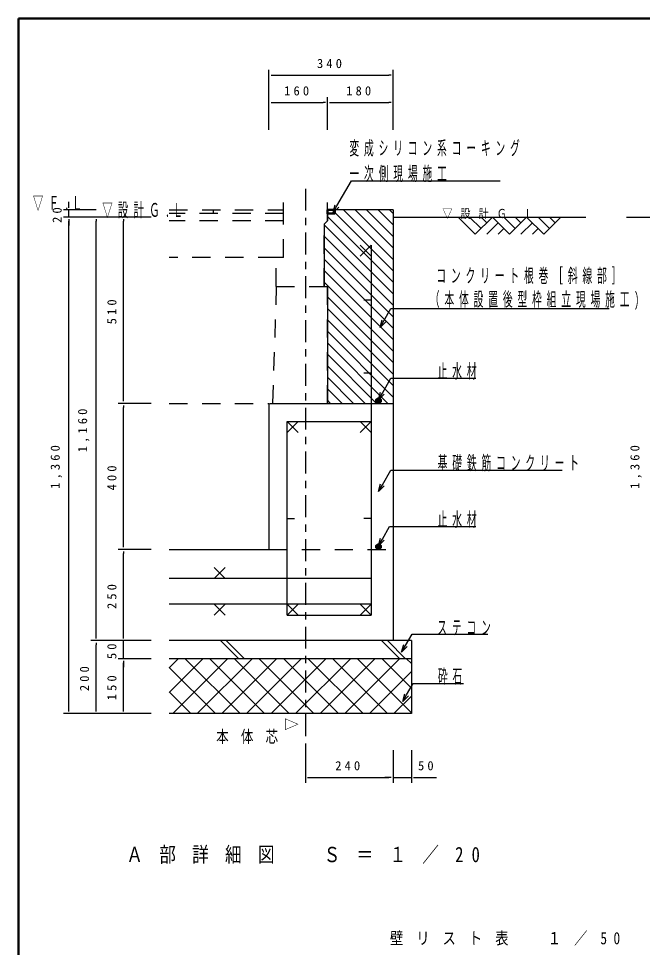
# Model space of a CAD drawing. Units: millimetres on the paper, enlarged 30 times, with parts at other scales. Extents: x -11550 to 0, y -62370 to 8010.
# Drawn here: x -11550 to -8987, y -31447 to -27630 of the extents above; entities that cross this region are included whole.
import ezdxf
from ezdxf.enums import TextEntityAlignment as Align

# ---------------------------------------------------------------- set-up
doc = ezdxf.new("R2010")
doc.units = ezdxf.units.MM
doc.header["$LTSCALE"] = 30
doc.linetypes.add('USER1', pattern=[4.5, 2.5, -2])
doc.linetypes.add('USER2', pattern=[6, 3, -1, 1, -1])
doc.layers.add('layer1', color=4, linetype='Continuous', lineweight=25)
doc.styles.add('ＭＳ ゴシック', font='')
doc.styles.get('ＭＳ ゴシック').set_extended_font_data('MS Gothic')

msp = doc.modelspace()

# ---------------------------------------------------------------- linework, layer by layer
at = {"layer": 'layer1', "color": 7, "lineweight": 50}
for p, q in [((-11550, -27630), (-11550, -35640)), ((0, -27630), (-11550, -27630))]:
    msp.add_line(p, q, dxfattribs=at)
at = {"layer": 'layer1'}
for p, q in [((-10521.17, -27975.39), (-10521.17, -27840.39)), ((-10512.73, -27862.89), (-10504.3, -27862.89)), ((-10504.3, -27862.89), (-10028.05, -27862.89)), ((-10019.61, -27862.89), (-10028.05, -27862.89)), ((-10011.17, -27975.39), (-10011.17, -27840.39)), ((-10521.17, -28087.89), (-10521.17, -27952.89)), ((-10512.73, -27975.39), (-10504.3, -27975.39)), ((-10504.3, -27975.39), (-10298.04, -27975.39)), ((-10289.61, -27975.39), (-10298.04, -27975.39)), ((-10281.17, -28087.89), (-10281.17, -27952.89)), ((-10281.17, -28087.89), (-10281.17, -27952.89)), ((-10272.73, -27975.39), (-10264.29, -27975.39)), ((-10264.29, -27975.39), (-10028.05, -27975.39)), ((-10019.61, -27975.39), (-10028.05, -27975.39)), ((-10011.17, -28087.89), (-10011.17, -27952.89)), ((-10241.93, -28400.13), (-10182.4, -28297.01)), ((-10182.4, -28297.01), (-10180.15, -28297.01)), ((-10180.15, -28297.01), (-9571.76, -28297.01)), ((-11343.41, -28399.39), (-11343.41, -28382.52)), ((-10257.68, -28427.41), (-10249.24, -28395.91)), ((-11230.91, -28416.27), (-11365.91, -28416.27)), ((-11343.41, -28407.83), (-11343.41, -28399.39)), ((-11343.41, -28446.27), (-11343.41, -28416.27)), ((-10257.68, -28427.41), (-10241.93, -28400.13)), ((-10234.62, -28404.35), (-10257.68, -28427.41)), ((-10251.17, -28426.58), (-10011.17, -28666.57)), ((-10214.33, -28416.27), (-10011.17, -28619.43)), ((-10167.19, -28416.27), (-10011.17, -28572.28)), ((-10120.04, -28416.27), (-10011.17, -28525.14)), ((-10072.89, -28416.27), (-10011.17, -28477.99)), ((-10025.75, -28416.27), (-10011.17, -28430.84)), ((-11230.91, -28446.27), (-11365.91, -28446.27)), ((-11230.91, -28446.27), (-11365.91, -28446.27)), ((-11343.41, -28454.7), (-11343.41, -28463.14)), ((-11343.41, -28454.7), (-11343.41, -28463.14)), ((-11343.41, -28463.14), (-11343.41, -28480.02)), ((-11343.41, -30469.39), (-11343.41, -28463.14)), ((-11118.41, -28446.27), (-11253.41, -28446.27)), ((-11230.91, -28454.7), (-11230.91, -28463.14)), ((-11230.91, -30169.39), (-11230.91, -28463.14)), ((-11005.91, -28446.27), (-11140.91, -28446.27)), ((-11118.41, -28454.7), (-11118.41, -28463.14)), ((-11118.41, -29194.39), (-11118.41, -28463.14)), ((-10281.17, -28443.72), (-10011.17, -28713.72)), ((-9743.71, -28446.27), (-9673.4, -28516.58)), ((-9696.83, -28446.27), (-9649.96, -28493.14)), ((-9673.4, -28516.58), (-9603.08, -28446.27)), ((-9649.96, -28446.27), (-9626.52, -28469.7)), ((-9626.52, -28516.58), (-9579.65, -28469.7)), ((-9603.08, -28446.27), (-9532.77, -28516.58)), ((-9556.21, -28446.27), (-9509.33, -28493.14)), ((-9532.77, -28516.58), (-9462.46, -28446.27)), ((-9509.33, -28446.27), (-9485.9, -28469.7)), ((-9485.9, -28516.58), (-9439.02, -28469.7)), ((-9462.46, -28446.27), (-9392.15, -28516.58)), ((-9368.71, -28493.14), (-9415.58, -28446.27)), ((-9392.15, -28516.58), (-9321.83, -28446.27)), ((-9345.27, -28469.7), (-9368.71, -28446.27)), ((-10294.67, -28477.37), (-10011.17, -28760.87)), ((-9579.65, -28516.58), (-9556.21, -28493.14)), ((-9439.02, -28516.58), (-9415.58, -28493.14)), ((-10294.67, -28524.51), (-10011.17, -28808.01)), ((-10294.67, -28571.66), (-10011.17, -28855.16)), ((-10294.67, -28618.81), (-10011.17, -28902.31)), ((-10294.67, -28665.95), (-10011.17, -28949.45)), ((-10294.67, -28713.1), (-10011.17, -28996.6)), ((-10281.17, -28773.75), (-10011.17, -29043.75)), ((-10281.17, -28820.89), (-10011.17, -29090.89)), ((-10048.83, -28871.84), (-10019.97, -28821.85)), ((-10019.97, -28821.85), (-9819.03, -28821.85)), ((-9819.03, -28821.85), (-9123.58, -28821.85)), ((-10281.17, -28868.04), (-10011.17, -29138.04)), ((-10064.58, -28899.12), (-10056.14, -28867.62)), ((-10064.58, -28899.12), (-10048.83, -28871.84)), ((-10041.52, -28876.06), (-10064.58, -28899.12)), ((-10281.17, -28915.19), (-10011.17, -29185.18)), ((-10281.17, -28962.33), (-10032.23, -29211.27)), ((-10281.17, -29009.48), (-10079.38, -29211.27)), ((-10281.17, -29056.62), (-10126.53, -29211.27)), ((-10281.17, -29103.77), (-10173.67, -29211.27)), ((-10055.42, -29168.99), (-10020.42, -29108.36)), ((-10020.42, -29108.36), (-9819.03, -29108.36)), ((-9819.03, -29108.36), (-9671.29, -29108.36)), ((-10281.17, -29150.92), (-10220.82, -29211.27)), ((-11118.41, -29202.83), (-11118.41, -29194.39)), ((-10281.17, -29198.06), (-10267.97, -29211.27)), ((-10071.17, -29196.27), (-10062.73, -29164.77)), ((-10071.17, -29196.27), (-10055.42, -29168.99)), ((-10048.11, -29173.21), (-10071.17, -29196.27)), ((-11005.91, -29211.27), (-11140.91, -29211.27)), ((-11005.91, -29211.27), (-11140.91, -29211.27)), ((-11118.41, -29219.7), (-11118.41, -29228.14)), ((-11118.41, -29794.39), (-11118.41, -29228.14)), ((-10055.42, -29546.24), (-10020.42, -29485.62)), ((-10020.42, -29485.62), (-9819.03, -29485.62)), ((-9819.03, -29485.62), (-9316.99, -29485.62)), ((-10071.17, -29573.52), (-10062.73, -29542.02)), ((-10071.17, -29573.52), (-10055.42, -29546.24)), ((-10048.11, -29550.46), (-10071.17, -29573.52)), ((-10055.42, -29768.99), (-10025.81, -29717.7)), ((-10025.81, -29717.7), (-9819.03, -29717.7)), ((-9819.03, -29717.7), (-9671.29, -29717.7)), ((-10071.17, -29796.27), (-10062.73, -29764.77)), ((-10071.17, -29796.27), (-10055.42, -29768.99)), ((-10048.11, -29773.21), (-10071.17, -29796.27)), ((-11005.91, -29811.27), (-11140.91, -29811.27)), ((-11005.91, -29811.27), (-11140.91, -29811.27)), ((-11118.41, -29802.83), (-11118.41, -29794.39)), ((-11118.41, -29819.7), (-11118.41, -29828.14)), ((-11118.41, -30169.39), (-11118.41, -29828.14)), ((-11118.41, -30169.39), (-11118.41, -30152.52)), ((-11118.41, -30186.27), (-11253.41, -30186.27)), ((-11118.41, -30186.27), (-11253.41, -30186.27)), ((-11230.91, -30177.83), (-11230.91, -30169.39)), ((-11005.91, -30186.27), (-11140.91, -30186.27)), ((-11005.91, -30186.27), (-11140.91, -30186.27)), ((-11118.41, -30177.83), (-11118.41, -30169.39)), ((-11118.41, -30177.83), (-11118.41, -30169.39)), ((-11118.41, -30261.27), (-11118.41, -30186.27)), ((-10720.54, -30186.27), (-10645.54, -30261.27)), ((-10696.54, -30186.27), (-10621.54, -30261.27)), ((-10058.69, -30186.27), (-9983.69, -30261.27)), ((-10034.69, -30186.27), (-9959.69, -30261.27)), ((-9960.36, -30206.58), (-9933.07, -30159.31)), ((-9933.07, -30159.31), (-9819.03, -30159.31)), ((-9819.03, -30159.31), (-9621.88, -30159.31)), ((-11230.91, -30194.7), (-11230.91, -30203.14)), ((-11230.91, -30469.39), (-11230.91, -30203.14)), ((-9976.11, -30233.86), (-9967.67, -30202.36)), ((-9976.11, -30233.86), (-9960.36, -30206.58)), ((-9953.06, -30210.8), (-9976.11, -30233.86)), ((-11005.91, -30261.27), (-11140.91, -30261.27)), ((-11005.91, -30261.27), (-11140.91, -30261.27)), ((-10930.91, -30399.29), (-10792.88, -30261.27)), ((-10930.91, -30298.27), (-10893.91, -30261.27)), ((-10916.85, -30486.27), (-10691.85, -30261.27)), ((-10639.93, -30486.27), (-10864.93, -30261.27)), ((-10815.82, -30486.27), (-10590.82, -30261.27)), ((-10538.9, -30486.27), (-10763.9, -30261.27)), ((-10714.79, -30486.27), (-10489.79, -30261.27)), ((-10437.87, -30486.27), (-10662.87, -30261.27)), ((-10613.77, -30486.27), (-10388.77, -30261.27)), ((-10336.84, -30486.27), (-10561.84, -30261.27)), ((-10512.74, -30486.27), (-10287.74, -30261.27)), ((-10235.82, -30486.27), (-10460.82, -30261.27)), ((-10411.71, -30486.27), (-10186.71, -30261.27)), ((-10134.79, -30486.27), (-10359.79, -30261.27)), ((-10310.68, -30486.27), (-10085.68, -30261.27)), ((-10033.76, -30486.27), (-10258.76, -30261.27)), ((-10209.65, -30486.27), (-9984.65, -30261.27)), ((-9936.17, -30482.83), (-10157.73, -30261.27)), ((-9936.17, -30381.8), (-10056.7, -30261.27)), ((-9936.17, -30280.77), (-9955.68, -30261.27)), ((-11118.41, -30269.7), (-11118.41, -30278.14)), ((-11118.41, -30269.7), (-11118.41, -30278.14)), ((-11118.41, -30278.14), (-11118.41, -30295.02)), ((-11118.41, -30469.39), (-11118.41, -30278.14)), ((-10740.96, -30486.27), (-10930.91, -30296.32)), ((-10108.63, -30486.27), (-9936.17, -30313.81)), ((-9955.5, -30409.22), (-9928.21, -30361.95)), ((-9928.21, -30361.95), (-9819.03, -30361.95)), ((-9819.03, -30361.95), (-9722.28, -30361.95)), ((-10841.98, -30486.27), (-10930.91, -30397.35)), ((-10007.6, -30486.27), (-9936.17, -30414.84)), ((-9971.25, -30436.5), (-9962.81, -30405)), ((-9971.25, -30436.5), (-9955.5, -30409.22)), ((-9948.19, -30413.44), (-9971.25, -30436.5)), ((-11230.91, -30486.27), (-11365.91, -30486.27)), ((-11343.41, -30477.83), (-11343.41, -30469.39)), ((-11118.41, -30486.27), (-11253.41, -30486.27)), ((-11230.91, -30477.83), (-11230.91, -30469.39)), ((-11005.91, -30486.27), (-11140.91, -30486.27)), ((-11118.41, -30477.83), (-11118.41, -30469.39)), ((-10371.17, -30636.27), (-10371.17, -30771.27)), ((-10011.17, -30636.27), (-10011.17, -30771.27)), ((-10011.17, -30636.27), (-10011.17, -30771.27)), ((-9936.17, -30636.27), (-9936.17, -30771.27)), ((-10362.73, -30748.77), (-10354.3, -30748.77)), ((-10354.3, -30748.77), (-10028.05, -30748.77)), ((-10028.05, -30748.77), (-10044.92, -30748.77)), ((-10019.61, -30748.77), (-10028.05, -30748.77)), ((-10019.61, -30748.77), (-10028.05, -30748.77)), ((-10011.17, -30748.77), (-9936.17, -30748.77)), ((-9927.73, -30748.77), (-9919.3, -30748.77)), ((-9919.3, -30748.77), (-9833.46, -30748.77))]:
    msp.add_line(p, q, dxfattribs=at)
at = {"layer": 'layer1', "color": 5, "linetype": 'USER1'}
for p, q in [((-10461.17, -28461.27), (-10461.17, -28329.2)), ((-10281.17, -28461.27), (-10281.17, -28329.2)), ((-10461.17, -28461.27), (-10930.91, -28461.27)), ((-10281.17, -28461.27), (-10294.67, -28474.77)), ((-10294.67, -28731.27), (-10294.67, -28474.77)), ((-10491.17, -28611.27), (-10930.91, -28611.27)), ((-10491.17, -28731.27), (-10491.17, -28611.27)), ((-10491.17, -28731.27), (-10506.17, -29211.27)), ((-10294.67, -28731.27), (-10281.17, -28731.27)), ((-10281.17, -29211.27), (-10281.17, -28731.27)), ((-10506.17, -29211.27), (-10281.17, -29211.27))]:
    msp.add_line(p, q, dxfattribs=at)
at = {"layer": 'layer1', "linetype": 'USER2'}
msp.add_line((-10371.17, -28329.2), (-10371.17, -30636.27), dxfattribs=at)
at = {"layer": 'layer1', "linetype": 'USER1'}
for p, q in [((-10930.91, -28416.27), (-10461.17, -28416.27)), ((-10461.17, -28431.27), (-10930.91, -28431.27)), ((-10750.68, -28416.27), (-10750.68, -28431.27)), ((-10461.17, -28611.27), (-10461.17, -28461.27)), ((-10461.17, -28611.27), (-10491.17, -28611.27)), ((-10491.17, -28731.27), (-10294.67, -28731.27)), ((-10930.91, -29211.27), (-10521.17, -29211.27))]:
    msp.add_line(p, q, dxfattribs=at)
at = {"layer": 'layer1', "color": 6}
for p, q in [((-10281.17, -28431.27), (-10281.17, -28461.27)), ((-10011.17, -28416.27), (-10251.17, -28416.27)), ((-10011.17, -28416.27), (-10011.17, -29811.27)), ((-10281.17, -28461.27), (-10294.67, -28474.77)), ((-10294.67, -28474.77), (-10294.67, -28731.27)), ((-10294.67, -28731.27), (-10281.17, -28731.27)), ((-10281.17, -28731.27), (-10281.17, -29211.27)), ((-10521.17, -29211.27), (-10521.17, -29811.27)), ((-10517.9, -29211.27), (-10281.17, -29211.27)), ((-10281.17, -29211.27), (-10011.17, -29211.27)), ((-10281.17, -29211.27), (-10011.17, -29211.27)), ((-10930.91, -29811.27), (-10521.17, -29811.27)), ((-10011.17, -29811.27), (-10011.17, -30186.27)), ((-9936.17, -30186.27), (-10930.91, -30186.27)), ((-9936.17, -30186.27), (-9936.17, -30486.27)), ((-9936.17, -30261.27), (-10930.91, -30261.27)), ((-9936.17, -30486.27), (-10930.91, -30486.27))]:
    msp.add_line(p, q, dxfattribs=at)
at = {"layer": 'layer1', "color": 20}
for p, q in [((-10011.17, -28446.27), (-9219.33, -28446.27)), ((-9052.79, -28446.27), (-8103.08, -28446.27)), ((-10101.19, -28605.94), (-10146.19, -28560.94)), ((-10146.19, -28605.94), (-10101.19, -28560.94)), ((-10101.19, -28560.94), (-10101.19, -30081.27)), ((-10131.19, -28785.94), (-10101.19, -28785.94)), ((-10131.19, -29085.94), (-10101.19, -29085.94)), ((-10069.58, -29188.88), (-10082.31, -29201.61)), ((-10072.76, -29188.88), (-10082.31, -29198.43)), ((-10067.06, -29189.54), (-10081.64, -29204.13)), ((-10064.97, -29190.63), (-10080.56, -29206.22)), ((-10063.22, -29192.06), (-10079.13, -29207.97)), ((-10061.79, -29193.81), (-10077.37, -29209.4)), ((-10060.7, -29195.91), (-10075.28, -29210.49)), ((-10060.03, -29198.43), (-10072.76, -29211.15)), ((-10060.03, -29201.61), (-10069.58, -29211.15)), ((-10446.19, -30081.27), (-10446.19, -29286.27)), ((-10446.19, -29286.27), (-10101.19, -29286.27)), ((-10401.19, -29331.27), (-10446.19, -29286.27)), ((-10446.19, -29331.27), (-10401.19, -29286.27)), ((-10101.19, -29331.27), (-10146.19, -29286.27)), ((-10146.19, -29331.27), (-10101.19, -29286.27)), ((-10446.19, -29683.77), (-10416.19, -29683.77)), ((-10101.19, -29683.77), (-10131.19, -29683.77)), ((-10069.58, -29788.88), (-10082.31, -29801.61)), ((-10072.76, -29788.88), (-10082.31, -29798.43)), ((-10067.06, -29789.54), (-10081.64, -29804.13)), ((-10064.97, -29790.63), (-10080.56, -29806.22)), ((-10063.22, -29792.06), (-10079.13, -29807.97)), ((-10061.79, -29793.81), (-10077.37, -29809.4)), ((-10060.7, -29795.91), (-10075.28, -29810.49)), ((-10060.03, -29798.43), (-10072.76, -29811.15)), ((-10060.03, -29801.61), (-10069.58, -29811.15)), ((-10701.19, -29886.27), (-10746.19, -29931.27)), ((-10746.19, -29886.27), (-10701.19, -29931.27)), ((-10101.19, -29931.27), (-10930.91, -29931.27)), ((-10101.19, -30036.27), (-10930.91, -30036.27)), ((-10701.19, -30081.27), (-10746.19, -30036.27)), ((-10746.19, -30081.27), (-10701.19, -30036.27)), ((-10401.19, -30081.27), (-10446.19, -30036.27)), ((-10446.19, -30081.27), (-10401.19, -30036.27)), ((-10101.19, -30081.27), (-10146.19, -30036.27)), ((-10146.19, -30081.27), (-10101.19, -30036.27)), ((-10446.19, -30081.27), (-10101.19, -30081.27))]:
    msp.add_line(p, q, dxfattribs=at)
at = {"layer": 'layer1', "color": 6, "linetype": 'USER1'}
msp.add_line((-10521.17, -29811.27), (-10011.17, -29811.27), dxfattribs=at)
at = {"layer": 'layer1', "color": 5, "lineweight": 50}
msp.add_lwpolyline([(-10281.17, -28416.27), (-10251.17, -28416.27), (-10251.17, -28431.27), (-10281.17, -28431.27)], close=True, dxfattribs=at)
at = {"layer": 'layer1', "color": 20}
for centre in [(-10071.17, -29200.02), (-10071.17, -29800.02)]:
    msp.add_circle(centre, 11.25, dxfattribs=at)

# ---------------------------------------------------------------- texts
at = {"layer": 'layer1', "color": 20, "style": 'ＭＳ ゴシック', "width": 0.75}
msp.add_text('△', height=50.31, rotation=270, dxfattribs=at).set_placement((-10471.38, -30504.02), align=Align.BOTTOM_LEFT)
at = {"layer": 'layer1', "color": 3, "char_height": 37.69, "style": 'ＭＳ ゴシック'}
for s, insert, attachment_point in [('\\T1.5;340', (-10266.17, -27814.69), 5), ('\\T1.5;160', (-10401.17, -27927.19), 5), ('\\T1.5;180', (-10146.17, -27927.19), 5), ('\\T1.81;\\W0.8;▽設計Ｇ.Ｌ', (-9808.63, -28453.89), 7), ('\\T1.5;240', (-10191.17, -30700.56), 5), ('\\T1.5;50', (-9870.32, -30700.56), 5)]:
    msp.add_mtext(s, dxfattribs=dict(at, insert=insert, attachment_point=attachment_point))
at = {"layer": 'layer1', "color": 2, "char_height": 57.18, "attachment_point": 7, "style": 'ＭＳ ゴシック'}
for s, insert in [('\\T1.5;\\W0.5;変成シリコン系コーキング', (-10190.92, -28197.21)), ('\\T1.5;\\W0.5;一次側現場施工', (-10190.68, -28302.21)), ('\\T1.5;\\W0.55;▽Ｆ.Ｌ', (-11491.43, -28421.09)), ('\\T1.5;\\W0.55;▽設計Ｇ.Ｌ', (-11206.38, -28451.09)), ('\\T1.5;\\W0.5;コンクリート根巻［斜線部］', (-9833.58, -28721.47)), ('\\T1.5;\\W0.5;（本体設置後型枠組立現場施工)', (-9860.36, -28827.1)), ('\\T1.5;\\W0.5;止水材', (-9828.19, -29113.59)), ('\\T1.5;\\W0.5;基礎鉄筋コンクリート', (-9827.99, -29490.87)), ('\\T1.5;\\W0.5;止水材', (-9828.19, -29722.92)), ('\\T1.5;\\W0.5;ステコン', (-9829.57, -30164.56)), ('\\T1.5;\\W0.5;砕石', (-9827.2, -30367.16))]:
    msp.add_mtext(s, dxfattribs=dict(at, insert=insert))
at = {"layer": 'layer1', "color": 3, "char_height": 37.69, "attachment_point": 5, "rotation": 90, "style": 'ＭＳ ゴシック'}
for s, insert in [('\\T1.5;20', (-11391.61, -28431.27)), ('\\T1.5;510', (-11166.61, -28828.77)), ('\\T1.5;1,160', (-11282.37, -29316.27)), ('\\T1.5;1,360', (-11394.87, -29466.27)), ('\\T1.5;1,360', (-9013.15, -29466.27)), ('\\T1.5;400', (-11166.61, -29511.27)), ('\\T1.5;250', (-11166.61, -29998.77)), ('\\T1.5;50', (-11166.61, -30223.77)), ('\\T1.5;200', (-11279.11, -30336.27)), ('\\T1.5;150', (-11166.61, -30373.77))]:
    msp.add_mtext(s, dxfattribs=dict(at, insert=insert))
at = {"layer": 'layer1', "color": 20, "insert": (-10738.11, -30611.13), "char_height": 50.31, "attachment_point": 7, "style": 'ＭＳ ゴシック'}
msp.add_mtext('\\T1.97;\\W0.75;本体芯', dxfattribs=at)
at = {"layer": 'layer1', "color": 6, "attachment_point": 7, "style": 'ＭＳ ゴシック'}
for s, insert, char_height in [('\\T1.97;\\W0.8;Ａ部詳細図\u3000Ｓ＝１／20', (-11107.33, -31104.07), 62.85), ('\\T1.97;\\W0.8;壁リスト表\u3000１／50', (-10024.26, -31440.18), 50.28)]:
    msp.add_mtext(s, dxfattribs=dict(at, insert=insert, char_height=char_height))

doc.saveas('drawing.dxf')
